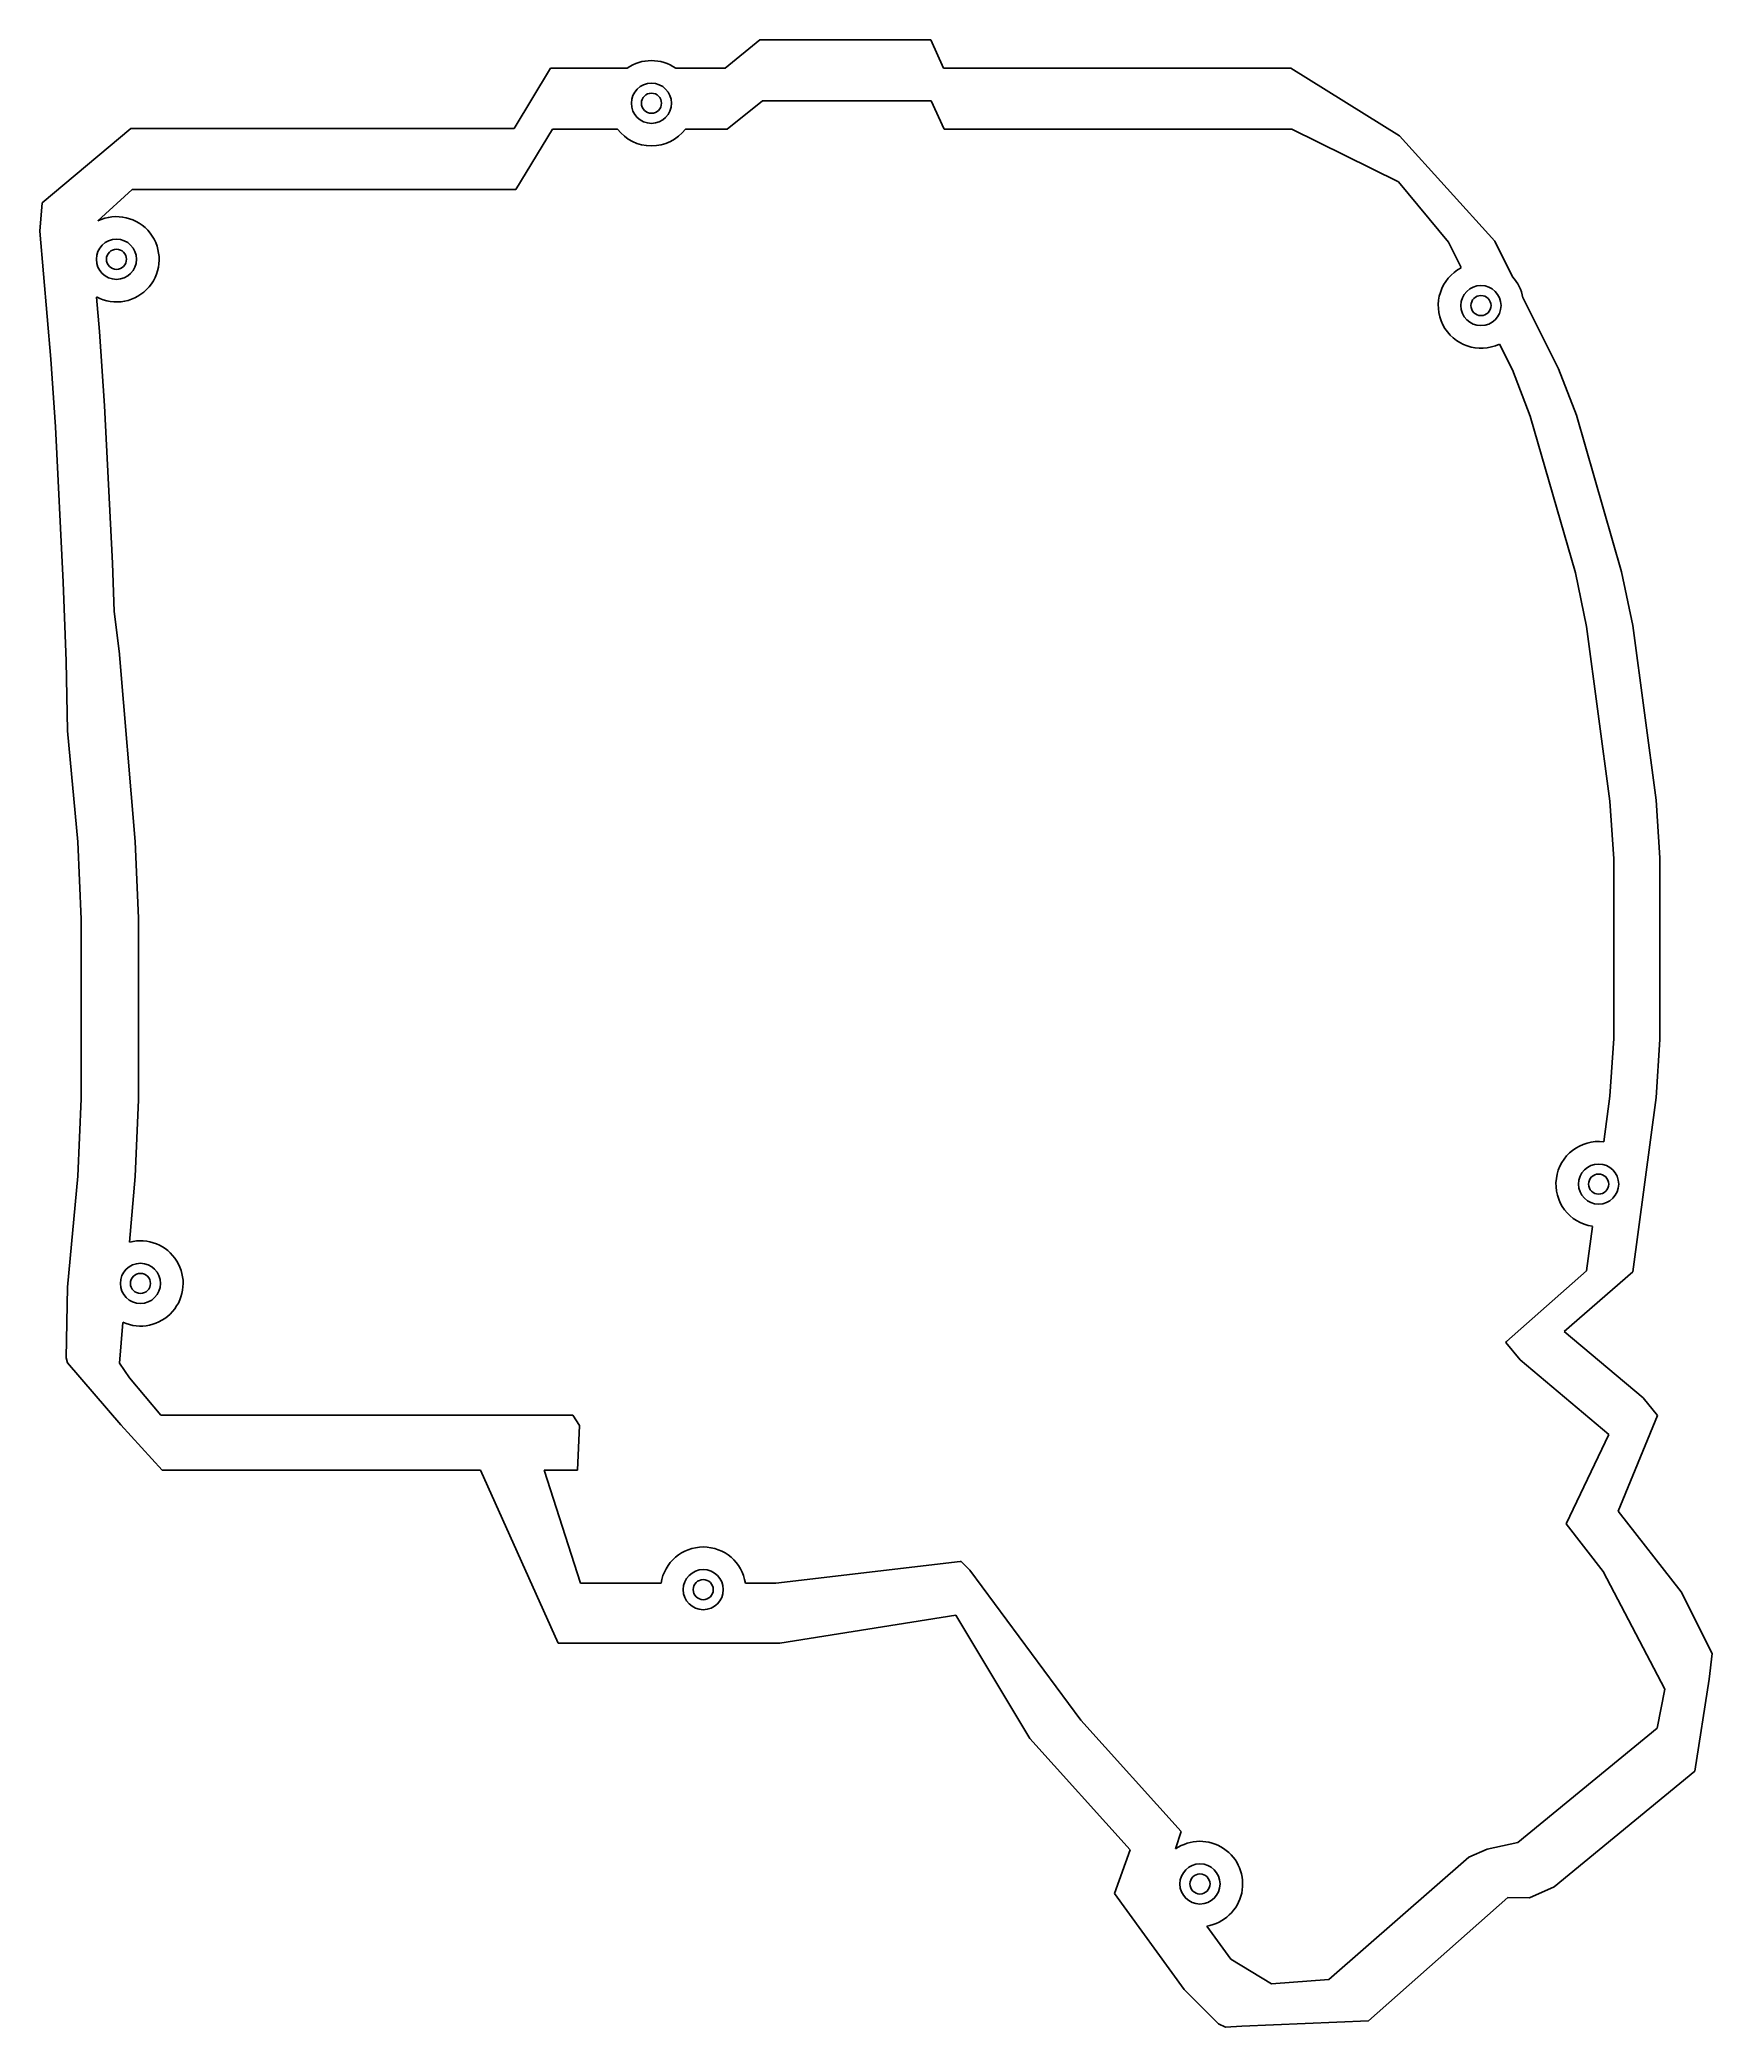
# Model space of a CAD drawing. Header units: metres. Extents: x -68 to 99, y -107 to 91.
import ezdxf

# ---------------------------------------------------------------- set-up
doc = ezdxf.new("R2010")
doc.units = ezdxf.units.M

msp = doc.modelspace()

# ---------------------------------------------------------------- linework, layer by layer
for p, q in [((0.74, 87.7, -5), (4.22, 90.52, -5)), ((0.74, 87.7), (4.22, 90.52)), ((4.22, 90.52, -5), (21.23, 90.52, -5)), ((4.22, 90.52, -5), (4.22, 90.52)), ((4.22, 90.52), (21.23, 90.52)), ((22.49, 87.7, -5), (21.23, 90.52, -5)), ((21.23, 90.52, -5), (21.23, 90.52)), ((22.49, 87.7), (21.23, 90.52)), ((-20.28, 81.7, -5), (-16.64, 87.7, -5)), ((-20.28, 81.7), (-16.64, 87.7)), ((-9.01, 87.7, -5), (-16.64, 87.7, -5)), ((-16.64, 87.7, -5), (-16.64, 87.7)), ((-9.01, 87.7), (-16.64, 87.7)), ((-9.01, 87.7, -5), (-9.01, 87.7)), ((0.74, 87.7, -5), (-4.17, 87.7, -5)), ((-4.17, 87.7, -5), (-4.17, 87.7)), ((0.74, 87.7), (-4.17, 87.7)), ((0.74, 87.7, -5), (0.74, 87.7)), ((57.09, 87.7, -5), (22.49, 87.7, -5)), ((22.49, 87.7, -5), (22.49, 87.7)), ((57.09, 87.7), (22.49, 87.7)), ((57.09, 87.7, -5), (67.91, 80.97, -5)), ((57.09, 87.7, -5), (57.09, 87.7)), ((57.09, 87.7), (67.91, 80.97)), ((-8.59, 84.2, -5), (-8.59, 84.2, -4)), ((-7.59, 84.2, -4), (-7.59, 84.2)), ((4.46, 84.44), (0.95, 81.62)), ((4.46, 84.44, -2), (0.95, 81.62, -2)), ((4.46, 84.44), (21.28, 84.44)), ((4.46, 84.44, -2), (4.46, 84.44)), ((4.46, 84.44, -2), (21.28, 84.44, -2)), ((21.28, 84.44), (22.58, 81.62)), ((21.28, 84.44, -2), (21.28, 84.44)), ((21.28, 84.44, -2), (22.58, 81.62, -2)), ((-58.46, 81.7, -5), (-67.28, 74.28, -5)), ((-58.46, 81.7), (-67.28, 74.28)), ((-58.46, 81.7, -5), (-20.28, 81.7, -5)), ((-58.46, 81.7, -5), (-58.46, 81.7)), ((-58.46, 81.7), (-20.28, 81.7)), ((-20.28, 81.7, -5), (-20.28, 81.7)), ((-20.1, 75.62), (-16.44, 81.62)), ((-20.1, 75.62, -2), (-16.44, 81.62, -2)), ((-9.98, 81.62), (-16.44, 81.62)), ((-16.44, 81.62, -2), (-16.44, 81.62)), ((-9.98, 81.62, -2), (-16.44, 81.62, -2)), ((-9.98, 81.62, -2), (-9.98, 81.62)), ((0.95, 81.62), (-3.21, 81.62)), ((-3.21, 81.62, -2), (-3.21, 81.62)), ((0.95, 81.62, -2), (-3.21, 81.62, -2)), ((0.95, 81.62, -2), (0.95, 81.62)), ((57.21, 81.62), (22.58, 81.62)), ((22.58, 81.62, -2), (22.58, 81.62)), ((57.21, 81.62, -2), (22.58, 81.62, -2)), ((57.21, 81.62), (67.81, 76.37)), ((57.21, 81.62, -2), (57.21, 81.62)), ((57.21, 81.62, -2), (67.81, 76.37, -2)), ((77.41, 70.47, -5), (67.91, 80.97, -5)), ((67.91, 80.97, -5), (67.91, 80.97)), ((77.41, 70.47), (67.91, 80.97)), ((-58.32, 75.62), (-61.73, 72.49)), ((-58.32, 75.62, -2), (-61.73, 72.49, -2)), ((-58.32, 75.62), (-20.1, 75.62)), ((-58.32, 75.62, -2), (-58.32, 75.62)), ((-58.32, 75.62, -2), (-20.1, 75.62, -2)), ((-20.1, 75.62, -2), (-20.1, 75.62)), ((72.81, 70.37), (67.81, 76.37)), ((67.81, 76.37, -2), (67.81, 76.37)), ((72.81, 70.37, -2), (67.81, 76.37, -2)), ((-67.28, 74.28, -5), (-67.52, 71.45, -5)), ((-67.28, 74.28), (-67.52, 71.45)), ((-67.28, 74.28, -5), (-67.28, 74.28)), ((-66.41, 58.72, -5), (-67.52, 71.45, -5)), ((-67.52, 71.45, -5), (-67.52, 71.45)), ((-66.41, 58.72), (-67.52, 71.45)), ((-61.73, 72.49, -2), (-61.73, 72.49)), ((72.81, 70.37), (74.08, 67.83)), ((72.81, 70.37, -2), (72.81, 70.37)), ((72.81, 70.37, -2), (74.08, 67.83, -2)), ((77.41, 70.47, -5), (79.18, 66.92, -5)), ((77.41, 70.47, -5), (77.41, 70.47)), ((77.41, 70.47), (79.18, 66.92)), ((-61.88, 68.66, -5), (-61.88, 68.66, -4)), ((-60.88, 68.66, -4), (-60.88, 68.66)), ((74.08, 67.83, -2), (74.08, 67.83)), ((79.18, 66.92, -5), (79.18, 66.92)), ((-61.58, 61.48), (-61.88, 64.9)), ((-61.58, 61.48, -2), (-61.88, 64.9, -2)), ((-61.88, 64.9, -2), (-61.88, 64.9)), ((74.04, 64.05, -5), (74.04, 64.05, -4)), ((75.04, 64.05, -4), (75.04, 64.05)), ((80.22, 64.84, -5), (83.77, 57.74, -5)), ((80.22, 64.84, -5), (80.22, 64.84)), ((80.22, 64.84), (83.77, 57.74)), ((-61.58, 61.48), (-61.08, 54.08)), ((-61.58, 61.48, -2), (-61.08, 54.08, -2)), ((-61.58, 61.48, -2), (-61.58, 61.48)), ((77.88, 60.22), (79.17, 57.64)), ((77.88, 60.22, -2), (77.88, 60.22)), ((77.88, 60.22, -2), (79.17, 57.64, -2)), ((-66.41, 58.72, -5), (-65.96, 51.99, -5)), ((-66.41, 58.72, -5), (-66.41, 58.72)), ((-66.41, 58.72), (-65.96, 51.99)), ((80.94, 53.04), (79.17, 57.64)), ((79.17, 57.64, -2), (79.17, 57.64)), ((80.94, 53.04, -2), (79.17, 57.64, -2)), ((83.77, 57.74, -5), (85.54, 53.14, -5)), ((83.77, 57.74, -5), (83.77, 57.74)), ((83.77, 57.74), (85.54, 53.14)), ((-60.29, 38.4), (-61.08, 54.08)), ((-60.29, 38.4, -2), (-61.08, 54.08, -2)), ((-61.08, 54.08, -2), (-61.08, 54.08)), ((-65.18, 36.49, -5), (-65.96, 51.99, -5)), ((-65.96, 51.99, -5), (-65.96, 51.99)), ((-65.18, 36.49), (-65.96, 51.99)), ((85.44, 37.45), (80.94, 53.04)), ((80.94, 53.04, -2), (80.94, 53.04)), ((85.44, 37.45, -2), (80.94, 53.04, -2)), ((85.54, 53.14, -5), (90.04, 37.55, -5)), ((85.54, 53.14, -5), (85.54, 53.14)), ((85.54, 53.14), (90.04, 37.55)), ((-60.29, 38.4), (-60.12, 33.58)), ((-60.29, 38.4, -2), (-60.12, 33.58, -2)), ((-60.29, 38.4, -2), (-60.29, 38.4)), ((-65.18, 36.49, -5), (-64.9, 28.65, -5)), ((-65.18, 36.49, -5), (-65.18, 36.49)), ((-65.18, 36.49), (-64.9, 28.65)), ((86.55, 32.09), (85.44, 37.45)), ((85.44, 37.45, -2), (85.44, 37.45)), ((86.55, 32.09, -2), (85.44, 37.45, -2)), ((90.04, 37.55, -5), (91.15, 32.19, -5)), ((90.04, 37.55, -5), (90.04, 37.55)), ((90.04, 37.55), (91.15, 32.19)), ((-60.12, 33.58), (-59.59, 29.37)), ((-60.12, 33.58, -2), (-59.59, 29.37, -2)), ((-60.12, 33.58, -2), (-60.12, 33.58)), ((88.88, 14.7), (86.55, 32.09)), ((86.55, 32.09, -2), (86.55, 32.09)), ((88.88, 14.7, -2), (86.55, 32.09, -2)), ((91.15, 32.19, -5), (93.48, 14.8, -5)), ((91.15, 32.19, -5), (91.15, 32.19)), ((91.15, 32.19), (93.48, 14.8)), ((-64.74, 21.7, -5), (-64.9, 28.65, -5)), ((-64.9, 28.65, -5), (-64.9, 28.65)), ((-64.74, 21.7), (-64.9, 28.65)), ((-59.59, 29.37), (-59.59, 29.36)), ((-59.59, 29.37, -2), (-59.59, 29.36, -2)), ((-59.59, 29.37, -2), (-59.59, 29.37)), ((-59.58, 29.27), (-59.59, 29.36)), ((-59.58, 29.27, -2), (-59.59, 29.36, -2)), ((-59.59, 29.36, -2), (-59.59, 29.36)), ((-58.02, 10.67), (-59.58, 29.27)), ((-58.02, 10.67, -2), (-59.58, 29.27, -2)), ((-59.58, 29.27, -2), (-59.58, 29.27)), ((-63.74, 10.64, -5), (-64.74, 21.7, -5)), ((-64.74, 21.7, -5), (-64.74, 21.7)), ((-63.74, 10.64), (-64.74, 21.7)), ((89.26, 8.95), (88.88, 14.7)), ((88.88, 14.7, -2), (88.88, 14.7)), ((89.26, 8.95, -2), (88.88, 14.7, -2)), ((93.86, 9.05, -5), (93.48, 14.8, -5)), ((93.48, 14.8, -5), (93.48, 14.8)), ((93.86, 9.05), (93.48, 14.8)), ((-63.39, 2.95, -5), (-63.74, 10.64, -5)), ((-63.74, 10.64, -5), (-63.74, 10.64)), ((-63.39, 2.95), (-63.74, 10.64)), ((-57.69, 3.05), (-58.02, 10.67)), ((-57.69, 3.05, -2), (-58.02, 10.67, -2)), ((-58.02, 10.67, -2), (-58.02, 10.67)), ((89.26, -8.95), (89.26, 8.95)), ((89.26, 8.95, -2), (89.26, 8.95)), ((89.26, -8.95, -2), (89.26, 8.95, -2)), ((93.86, 9.05, -5), (93.86, -9.05, -5)), ((93.86, 9.05, -5), (93.86, 9.05)), ((93.86, 9.05), (93.86, -9.05)), ((-63.39, 2.95, -5), (-63.39, -14.95, -5)), ((-63.39, 2.95, -5), (-63.39, 2.95)), ((-63.39, 2.95), (-63.39, -14.95)), ((-57.69, -15.05), (-57.69, 3.05)), ((-57.69, -15.05, -2), (-57.69, 3.05, -2)), ((-57.69, 3.05, -2), (-57.69, 3.05)), ((89.26, -8.95), (88.88, -14.7)), ((89.26, -8.95, -2), (88.88, -14.7, -2)), ((89.26, -8.95, -2), (89.26, -8.95)), ((93.86, -9.05, -5), (93.48, -14.8, -5)), ((93.86, -9.05), (93.48, -14.8)), ((93.86, -9.05, -5), (93.86, -9.05)), ((-63.74, -22.64, -5), (-63.39, -14.95, -5)), ((-63.74, -22.64), (-63.39, -14.95)), ((-63.39, -14.95, -5), (-63.39, -14.95)), ((-57.69, -15.05), (-58.02, -22.67)), ((-57.69, -15.05, -2), (-58.02, -22.67, -2)), ((-57.69, -15.05, -2), (-57.69, -15.05)), ((88.88, -14.7), (88.27, -19.22)), ((88.88, -14.7, -2), (88.27, -19.22, -2)), ((88.88, -14.7, -2), (88.88, -14.7)), ((91.15, -32.19, -5), (93.48, -14.8, -5)), ((91.15, -32.19), (93.48, -14.8)), ((93.48, -14.8, -5), (93.48, -14.8)), ((88.27, -19.22, -2), (88.27, -19.22)), ((-63.74, -22.64, -5), (-64.74, -33.7, -5)), ((-63.74, -22.64), (-64.74, -33.7)), ((-63.74, -22.64, -5), (-63.74, -22.64)), ((-58.02, -22.67), (-58.57, -29.21)), ((-58.02, -22.67, -2), (-58.57, -29.21, -2)), ((-58.02, -22.67, -2), (-58.02, -22.67)), ((85.76, -23.44, -5), (85.76, -23.44, -4)), ((86.76, -23.44, -4), (86.76, -23.44)), ((87.14, -27.65), (86.55, -32.09)), ((87.14, -27.65, -2), (86.55, -32.09, -2)), ((87.14, -27.65, -2), (87.14, -27.65)), ((-58.57, -29.21, -2), (-58.57, -29.21)), ((-59.49, -33.33, -5), (-59.49, -33.33, -4)), ((-58.49, -33.33, -4), (-58.49, -33.33)), ((86.55, -32.09), (78.57, -39.13)), ((86.55, -32.09, -2), (78.57, -39.13, -2)), ((84.33, -38.12, -5), (91.15, -32.19, -5)), ((84.33, -38.12), (91.15, -32.19)), ((86.55, -32.09, -2), (86.55, -32.09)), ((91.15, -32.19, -5), (91.15, -32.19)), ((-64.74, -33.7, -5), (-64.9, -40.75, -5)), ((-64.74, -33.7), (-64.9, -40.75)), ((-64.74, -33.7, -5), (-64.74, -33.7)), ((-59.24, -37.21), (-59.58, -41.27)), ((-59.24, -37.21, -2), (-59.58, -41.27, -2)), ((-59.24, -37.21, -2), (-59.24, -37.21)), ((78.5, -39.2), (78.57, -39.13)), ((78.5, -39.2, -2), (78.57, -39.13, -2)), ((79.93, -40.95), (78.5, -39.2)), ((78.5, -39.2, -2), (78.5, -39.2)), ((79.93, -40.95, -2), (78.5, -39.2, -2)), ((78.57, -39.13, -2), (78.57, -39.13)), ((92.19, -44.72, -5), (84.33, -38.12, -5)), ((84.33, -38.12, -5), (84.33, -38.12)), ((92.19, -44.72), (84.33, -38.12)), ((-64.9, -40.75, -5), (-64.74, -41.25, -5)), ((-64.9, -40.75, -5), (-64.9, -40.75)), ((-64.9, -40.75), (-64.74, -41.25)), ((-64.74, -41.25, -5), (-59.43, -47.43, -5)), ((-64.74, -41.25, -5), (-64.74, -41.25)), ((-64.74, -41.25), (-59.43, -47.43)), ((-58.57, -42.74), (-59.58, -41.27)), ((-58.57, -42.74, -2), (-59.58, -41.27, -2)), ((-59.58, -41.27, -2), (-59.58, -41.27)), ((88.79, -48.39), (79.93, -40.95)), ((79.93, -40.95, -2), (79.93, -40.95)), ((88.79, -48.39, -2), (79.93, -40.95, -2)), ((-58.57, -42.74), (-55.47, -46.45)), ((-58.57, -42.74, -2), (-55.47, -46.45, -2)), ((-58.57, -42.74, -2), (-58.57, -42.74)), ((93.62, -46.47, -5), (92.19, -44.72, -5)), ((92.19, -44.72, -5), (92.19, -44.72)), ((93.62, -46.47), (92.19, -44.72)), ((-55.34, -51.93, -5), (-59.43, -47.43, -5)), ((-59.43, -47.43, -5), (-59.43, -47.43)), ((-55.34, -51.93), (-59.43, -47.43)), ((-14.42, -46.45), (-55.47, -46.45)), ((-14.42, -46.45, -2), (-55.47, -46.45, -2)), ((-55.47, -46.45, -2), (-55.47, -46.45)), ((-14.42, -46.45), (-13.75, -47.48)), ((-14.42, -46.45, -2), (-13.75, -47.48, -2)), ((-14.42, -46.45, -2), (-14.42, -46.45)), ((-13.96, -51.93), (-13.75, -47.48)), ((-13.96, -51.93, -2), (-13.75, -47.48, -2)), ((-13.75, -47.48, -2), (-13.75, -47.48)), ((89.7, -56, -5), (93.62, -46.47, -5)), ((89.7, -56), (93.62, -46.47)), ((93.62, -46.47, -5), (93.62, -46.47)), ((84.51, -57.27), (88.79, -48.39)), ((84.51, -57.27, -2), (88.79, -48.39, -2)), ((88.79, -48.39, -2), (88.79, -48.39)), ((-23.62, -51.93, -5), (-55.34, -51.93, -5)), ((-55.34, -51.93, -5), (-55.34, -51.93)), ((-23.62, -51.93), (-55.34, -51.93)), ((-23.62, -51.93, -5), (-15.89, -69.17, -5)), ((-23.62, -51.93, -5), (-23.62, -51.93)), ((-23.62, -51.93), (-15.89, -69.17)), ((-17.26, -51.93), (-13.66, -63.19)), ((-13.96, -51.93), (-17.26, -51.93)), ((-17.26, -51.93, -2), (-13.66, -63.19, -2)), ((-17.26, -51.93, -2), (-17.26, -51.93)), ((-13.96, -51.93, -2), (-17.26, -51.93, -2)), ((-13.96, -51.93, -2), (-13.96, -51.93)), ((84.51, -57.27), (88.22, -62.02)), ((84.51, -57.27, -2), (84.51, -57.27)), ((84.51, -57.27, -2), (88.22, -62.02, -2)), ((95.99, -64.06, -5), (89.7, -56, -5)), ((89.7, -56, -5), (89.7, -56)), ((95.99, -64.06), (89.7, -56)), ((24.16, -61.01), (5.79, -63.19)), ((24.16, -61.01, -2), (5.79, -63.19, -2)), ((24.16, -61.01), (24.25, -61.03)), ((24.16, -61.01, -2), (24.25, -61.03, -2)), ((24.16, -61.01, -2), (24.16, -61.01)), ((25.14, -61.89), (24.25, -61.03)), ((25.14, -61.89, -2), (24.25, -61.03, -2)), ((24.25, -61.03, -2), (24.25, -61.03)), ((-5.63, -63.19), (-13.66, -63.19)), ((-5.63, -63.19, -2), (-13.66, -63.19, -2)), ((-13.66, -63.19, -2), (-13.66, -63.19)), ((-5.63, -63.19, -2), (-5.63, -63.19)), ((5.79, -63.19), (2.78, -63.19)), ((5.79, -63.19, -2), (2.78, -63.19, -2)), ((2.78, -63.19, -2), (2.78, -63.19)), ((5.79, -63.19, -2), (5.79, -63.19)), ((36.17, -76.82), (25.14, -61.89)), ((36.17, -76.82, -2), (25.14, -61.89, -2)), ((25.14, -61.89, -2), (25.14, -61.89)), ((94.34, -73.74), (88.22, -62.02)), ((88.22, -62.02, -2), (88.22, -62.02)), ((94.34, -73.74, -2), (88.22, -62.02, -2)), ((-3.43, -63.83, -5), (-3.43, -63.83, -4)), ((-2.43, -63.83, -4), (-2.43, -63.83)), ((99.08, -70.19, -5), (95.99, -64.06, -5)), ((95.99, -64.06, -5), (95.99, -64.06)), ((99.08, -70.19), (95.99, -64.06)), ((23.73, -66.38, -5), (6.19, -69.17, -5)), ((23.73, -66.38), (6.19, -69.17)), ((31.1, -78.65, -5), (23.73, -66.38, -5)), ((23.73, -66.38, -5), (23.73, -66.38)), ((31.1, -78.65), (23.73, -66.38)), ((-15.89, -69.17, -5), (6.19, -69.17, -5)), ((-15.89, -69.17, -5), (-15.89, -69.17)), ((-15.89, -69.17), (6.19, -69.17)), ((6.19, -69.17, -5), (6.19, -69.17)), ((99.08, -70.19, -5), (98.77, -72.76, -5)), ((99.08, -70.19), (98.77, -72.76)), ((99.08, -70.19, -5), (99.08, -70.19)), ((98.77, -72.76, -5), (97.35, -81.92, -5)), ((98.77, -72.76), (97.35, -81.92)), ((98.77, -72.76, -5), (98.77, -72.76)), ((94.34, -73.74), (93.59, -77.64)), ((94.34, -73.74, -2), (93.59, -77.64, -2)), ((94.34, -73.74, -2), (94.34, -73.74)), ((36.17, -76.82), (46.16, -87.91)), ((36.17, -76.82, -2), (46.16, -87.91, -2)), ((36.17, -76.82, -2), (36.17, -76.82)), ((41.08, -89.74, -5), (31.1, -78.65, -5)), ((31.1, -78.65, -5), (31.1, -78.65)), ((41.08, -89.74), (31.1, -78.65)), ((93.59, -77.64), (79.72, -89.01)), ((93.59, -77.64, -2), (79.72, -89.01, -2)), ((93.59, -77.64, -2), (93.59, -77.64)), ((97.35, -81.92, -5), (83.34, -93.43, -5)), ((97.35, -81.92), (83.34, -93.43)), ((97.35, -81.92, -5), (97.35, -81.92)), ((46.16, -87.91), (45.62, -89.65)), ((46.16, -87.91, -2), (45.62, -89.65, -2)), ((46.16, -87.91, -2), (46.16, -87.91)), ((76.65, -89.66), (79.72, -89.01)), ((76.65, -89.66, -2), (79.72, -89.01, -2)), ((79.72, -89.01, -2), (79.72, -89.01)), ((41.08, -89.74, -5), (39.54, -94.08, -5)), ((41.08, -89.74), (39.54, -94.08)), ((41.08, -89.74, -5), (41.08, -89.74)), ((45.62, -89.65, -2), (45.62, -89.65)), ((74.84, -90.47), (60.89, -102.67)), ((74.84, -90.47, -2), (60.89, -102.67, -2)), ((76.65, -89.66), (74.84, -90.47)), ((76.65, -89.66, -2), (74.84, -90.47, -2)), ((74.84, -90.47, -2), (74.84, -90.47)), ((76.65, -89.66, -2), (76.65, -89.66)), ((46.49, -103.65, -5), (39.54, -94.08, -5)), ((39.54, -94.08, -5), (39.54, -94.08)), ((46.49, -103.65), (39.54, -94.08)), ((46.05, -93.14, -5), (46.05, -93.14, -4)), ((47.05, -93.14, -4), (47.05, -93.14)), ((78.71, -94.5, -5), (64.83, -106.77, -5)), ((78.71, -94.5), (64.83, -106.77)), ((78.71, -94.5, -5), (80.88, -94.53, -5)), ((78.71, -94.5, -5), (78.71, -94.5)), ((78.71, -94.5), (80.88, -94.53)), ((83.34, -93.43, -5), (80.88, -94.53, -5)), ((83.34, -93.43), (80.88, -94.53)), ((80.88, -94.53, -5), (80.88, -94.53)), ((83.34, -93.43, -5), (83.34, -93.43)), ((48.73, -97.34), (51.12, -100.63)), ((48.73, -97.34, -2), (51.12, -100.63, -2)), ((48.73, -97.34, -2), (48.73, -97.34)), ((51.12, -100.63), (55.18, -103.08)), ((51.12, -100.63, -2), (55.18, -103.08, -2)), ((51.12, -100.63, -2), (51.12, -100.63)), ((55.18, -103.08), (60.89, -102.67)), ((55.18, -103.08, -2), (60.89, -102.67, -2)), ((60.89, -102.67, -2), (60.89, -102.67)), ((49.89, -107.07, -5), (46.49, -103.65, -5)), ((46.49, -103.65, -5), (46.49, -103.65)), ((49.89, -107.07), (46.49, -103.65)), ((55.18, -103.08, -2), (55.18, -103.08)), ((52.22, -107.3, -5), (64.83, -106.77, -5)), ((52.22, -107.3), (64.83, -106.77)), ((64.83, -106.77, -5), (64.83, -106.77)), ((49.89, -107.07, -5), (50.58, -107.41, -5)), ((49.89, -107.07, -5), (49.89, -107.07)), ((49.89, -107.07), (50.58, -107.41)), ((52.22, -107.3, -5), (50.58, -107.41, -5)), ((52.22, -107.3), (50.58, -107.41)), ((50.58, -107.41, -5), (50.58, -107.41)), ((52.22, -107.3, -5), (52.22, -107.3))]:
    msp.add_line(p, q)
for centre, radius in [((-6.59, 84.2, -5), 2), ((-6.59, 84.2, -4), 2), ((-6.59, 84.2), 1), ((-6.59, 84.2, -4), 1), ((-59.88, 68.66, -5), 2), ((-59.88, 68.66, -4), 2), ((-59.88, 68.66), 1), ((-59.88, 68.66, -4), 1), ((76.04, 64.05, -5), 2), ((76.04, 64.05, -4), 2), ((76.04, 64.05), 1), ((76.04, 64.05, -4), 1), ((87.76, -23.44, -5), 2), ((87.76, -23.44, -4), 2), ((87.76, -23.44), 1), ((87.76, -23.44, -4), 1), ((-57.49, -33.33, -5), 2), ((-57.49, -33.33, -4), 2), ((-57.49, -33.33), 1), ((-57.49, -33.33, -4), 1), ((-1.43, -63.83, -5), 2), ((-1.43, -63.83, -4), 2), ((-1.43, -63.83), 1), ((-1.43, -63.83, -4), 1), ((48.05, -93.14, -5), 2), ((48.05, -93.14, -4), 2), ((48.05, -93.14), 1), ((48.05, -93.14, -4), 1)]:
    msp.add_circle(centre, radius)
for centre, start, end in [((-6.59, 84.2, -5), 55.3464, 124.6536), ((-6.59, 84.2), 55.3464, 124.6536), ((-6.59, 84.2), -142.6584, -37.3416), ((-6.59, 84.2, -2), -142.6584, -37.3416), ((-59.88, 68.66), -118.0347, 115.8258), ((-59.88, 68.66, -2), -118.0347, 115.8258), ((76.04, 64.05), -242.5317, -64.3383), ((76.04, 64.05, -2), -242.5317, -64.3383), ((76.04, 64.05, -5), 10.6551, 42.4749), ((76.04, 64.05), 10.6551, 42.4749), ((87.76, -23.44), -276.874, -98.3875), ((87.76, -23.44, -2), -276.874, -98.3875), ((-57.49, -33.33), -114.2225, 104.5932), ((-57.49, -33.33, -2), -114.2225, 104.5932), ((-1.43, -63.83), 8.7154, 171.2846), ((-1.43, -63.83, -2), 8.7154, 171.2846), ((48.05, -93.14), -80.8405, 124.8877), ((48.05, -93.14, -2), -80.8405, 124.8877)]:
    msp.add_arc(centre, 4.25, start, end)

doc.saveas('drawing.dxf')
